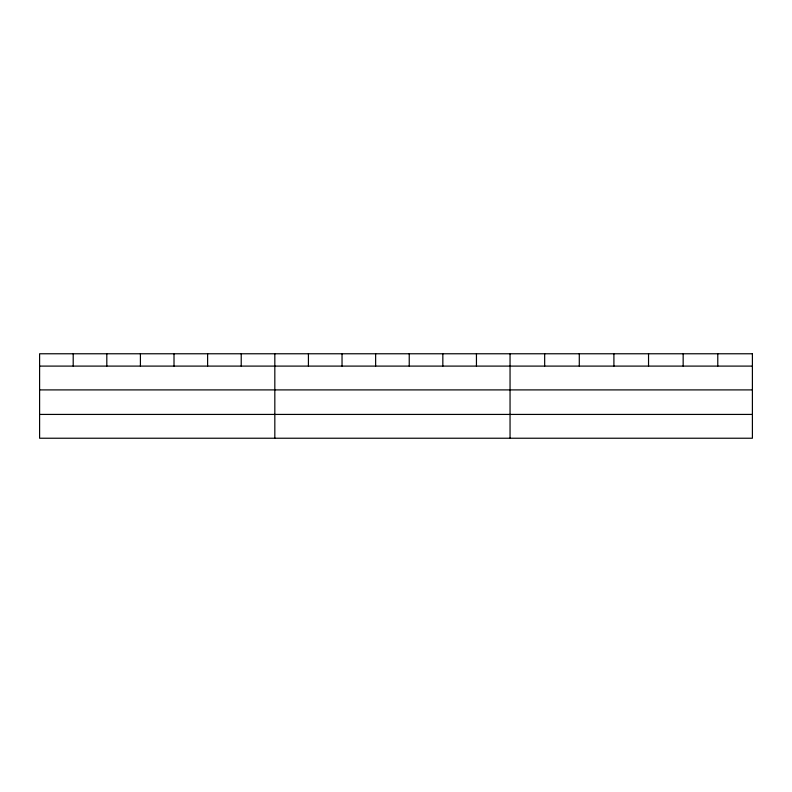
<?xml version="1.0" encoding="UTF-8"?>
<svg xmlns="http://www.w3.org/2000/svg" width="792" height="792" viewBox="0 0 792 792"><rect width="100%" height="100%" fill="white"/><g stroke="black" fill="none" stroke-linecap="round" stroke-linejoin="round"><path stroke-width="1.19" d="M39.6 366.102L752.4 366.102M39.6 389.902L752.4 389.902M39.6 414.424L752.4 414.424M717.78 353.767L717.78 366.102M683.159 353.767L683.159 366.102M648.539 353.767L648.539 366.102M613.909 353.767L613.909 366.102M579.289 353.767L579.289 366.102M544.668 353.767L544.668 366.102M510.048 353.767L510.048 438.233M476.447 353.767L476.447 366.102M442.837 353.767L442.837 366.102M409.236 353.767L409.236 366.102M375.636 353.767L375.636 366.102M342.035 353.767L342.035 366.102M308.425 353.767L308.425 366.102M274.824 353.767L274.824 438.233M241.223 353.767L241.223 366.102M207.613 353.767L207.613 366.102M174.012 353.767L174.012 366.102M140.412 353.767L140.412 366.102M106.811 353.767L106.811 366.102M73.201 353.767L73.201 366.102M752.4 353.767L39.6 353.767L39.6 438.233L752.4 438.233L752.4 353.767"/></g></svg>
